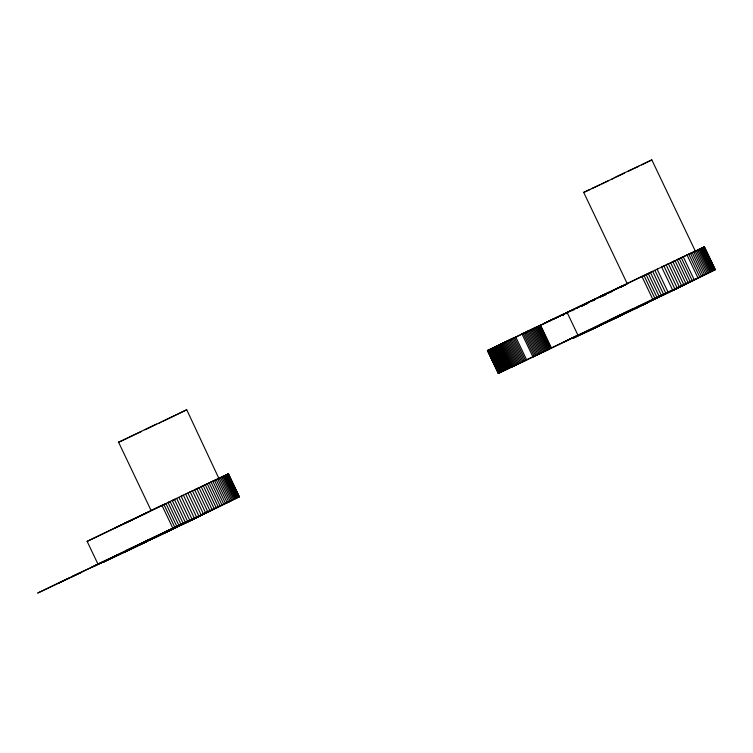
<?xml version="1.0" encoding="UTF-8"?>
<svg xmlns="http://www.w3.org/2000/svg" width="753" height="753" viewBox="0 0 753 753"><rect width="100%" height="100%" fill="white"/><g stroke="black" fill="none" stroke-linecap="round" stroke-linejoin="round"><path stroke-width="1.13" d="M107.331 559.846L110.202 558.472L94.351 565.992L96.29 565.032M135.531 546.593L136.679 545.765M533.463 356.687L498.307 373.384L487.445 350.569L499.681 344.62L525.707 332.186L536.588 354.992L532.86 356.762L521.989 333.956M549.822 320.863L551.271 320.129L543.713 323.649L580.13 306.33M498.307 373.384L540.221 353.261L529.34 330.454L522.507 333.767M218.878 478.428L186.725 409.754L177.68 414.169M641.547 164.926L651.834 159.909L695.348 251.135M219.292 478.211L218.69 478.456M209.014 511.391L239.275 496.679L228.451 473.825L225.429 475.341M626.957 283.749L652.663 271.344L663.487 294.141M699.951 249.13A216.666 0.753 -25.5 0 0 704.384 246.833L677.013 259.747M644.69 304.061L697.09 278.666A216.666 0.753 -25.5 0 0 715.265 269.64L704.441 246.786M198.566 516.417L213.137 509.565A216.666 0.753 -25.5 0 0 239.275 496.679L168.71 530.168A195.648 0.687 -25.5 0 0 98.003 564.185L91.546 567.282M101.448 562.651L105.552 560.693M179.487 525.509L178.056 526.168L180.852 524.86M213.137 509.565L207.499 512.379M159.768 535.185L189.248 520.925M190.151 520.492L208.572 511.739L194.133 518.412M560.477 315.611L566.811 312.636M58.179 583.302L67.111 578.991M134.712 546.574L148.077 540.334L141.498 543.421M600.687 324.439L606.297 321.729M614.326 317.935L613.121 318.491L614.344 317.926M615.455 177.407L583.453 192.533L589.731 189.615M156.483 424.033L118.343 442.378L122.701 440.364M566.774 312.655L565.964 313.032M134.505 546.753L125.299 551.187L126.429 550.678M157.97 536.07L154.045 537.971L168.785 530.997M174.903 528.06L176.851 527.1L174.432 528.22M143.023 514.534L161.961 505.385L172.842 528.192L153.904 537.341M563.677 314.754L562.877 315.149L563.715 314.81M178.677 525.858L177.388 526.413M218.982 478.579L220.092 478.023L218.859 478.579M549.153 321.051L548.617 321.315L550.057 320.609M200.242 515.598L200.863 515.287L200.176 515.598M145.913 513.254L146.628 512.897L144.397 513.932M502.336 343.434L501.121 344.036L514.007 337.824M624.51 285.095L621.573 286.517L625.997 284.474M156.784 536.061L157.509 535.703L155.918 536.625L162.864 533.265M199.696 515.73L198.98 516.078L200.26 515.494M513.217 366.24L511.974 366.862L524.888 360.631M696.807 278.648L697.758 278.177L694.351 279.768M685.475 284.323L686.03 284.05L682.651 285.632M125.309 523.043L124.066 523.655L125.412 523.043M145.687 513.367L144.51 513.932M224.535 475.774L218.521 478.692M557.587 317.069L550.782 320.251M565.945 313.643L566.538 313.361M156.568 536.174L147.993 540.287M199.526 515.946L209.673 510.939M207.499 512.275L193.832 518.723M197.117 517.367L180.532 525.359M676.025 288.681L693.908 279.975M674.65 289.641C677.728 288.239 670.481 291.355 673.446 290.065M696.563 278.77L686.454 283.617M685.362 284.38L684.825 284.643M125.619 522.893L132.763 519.466M550.283 320.496L541.812 324.731M591.011 301.04L589.825 301.614L594.381 299.421M602.099 295.788L599.36 297.049L601.929 295.863M621.037 287.298L621.536 287.053L620.933 287.401M96.638 564.863L100.215 563.15M179.685 525.368L189.662 520.587M179.27 525.82L180.899 525.039M197.484 517.189L199.78 516.069L198.35 516.727M226.173 503.173L230.973 500.83L224.658 503.776M174.555 528.22L171.486 529.698M199.884 516.069L183.337 524.041M565.503 341.241L564.157 341.89L565.004 341.504M576.525 336.017L577.692 335.443L568.27 339.914M537.491 354.616L578.728 334.859A195.648 0.687 -25.5 0 1 644.7 303.13L715.35 269.583M612.98 318.594L607.633 321.089M664.711 294.037L663.252 294.752L669.765 291.675M680.232 286.573L666.876 293.312M637.706 166.761L638.855 166.215M176.437 414.771L162.723 421.341M144.152 514.111L142.929 514.694M165.359 503.804L151.174 510.675L118.579 442.237M142.486 514.911L141.526 515.372M526.62 331.819L546.96 322.086M554.067 318.679L551.337 319.987M555.356 318.077L556.203 317.672M540.908 325.174L535.901 327.574M552.589 319.507L562.66 314.688M564.195 313.907L565.334 313.361M564.11 313.973L562.067 314.933M619.352 287.448L613.686 290.169M619.757 287.251L622.618 285.858L619.625 287.251M624.821 284.945L626.91 283.937M573.635 309.935L574.605 309.464M571.8 310.82L572.704 310.387M581.749 306.113L582.276 305.859L581.805 306.198M605.468 294.922L606.024 294.649M103.914 561.512L68.881 578.144M165.105 532.757L181.181 524.794L161.104 534.216M163.674 533.303L165.519 532.418M154.064 538.179L169.905 530.46M566.435 340.789L567.31 340.365M565.635 341.213L663.233 294.912L637.076 307.601M575.066 336.713L576.214 336.167M566.633 340.817L532.578 357.167M612.81 318.67L608.198 320.882M649.161 301.341L650.639 300.654L644.154 303.779M665.859 293.491L664.504 294.442M637.396 307.488L634.854 308.721L635.909 308.241M646.027 303.412L645.387 303.723M664.099 294.639L665.068 293.868M646.422 303.224L648.446 302.245L637.104 307.102L638.168 306.622M663.722 294.818L661.972 295.684L662.988 295.214M684.505 284.794L669.031 291.976M627.833 171.496L637.424 166.902M169.971 501.592L157.838 507.362A195.648 0.687 -25.5 0 0 87.132 541.379L98.003 564.185M87.132 541.379L125.064 523.241M139.954 516.125L141.018 515.617M174.95 499.211L167.975 502.505L178.856 525.312M139.409 516.389L126.08 522.761M577.956 335.226L567.084 312.42L567.847 312.053A195.648 0.687 -25.5 0 1 633.819 280.323L657.953 268.821M556.505 317.512L560.825 315.545M557.389 317.107L558.942 316.364M559.535 316.034L603.049 295.383M524.672 332.892L537.586 326.661L529.736 330.332M534.818 328.092L521.707 334.37M558.086 316.862L570.369 310.998M581.805 306.01L585.693 304.156M587.735 303.243L588.413 302.913M576.629 308.495L577.683 307.986M586.427 303.864L587.076 303.553M583.377 305.323L583.961 305.05M602.419 296.381L603.059 296.07M104.714 561.107L106.822 560.091M96.921 564.722L109.016 559.046M109.439 558.858L117.148 555.112L101.288 562.632M105.298 560.693L117.779 554.867M196.477 517.415L194.462 518.384M122.268 552.721L103.152 562.359L133.686 547.836M158.431 535.844L158.911 535.618L148.934 540.372M181.36 524.813L182.339 524.342M118.87 554.735L129.808 549.502M155.589 537.19L171.825 529.453M162.187 534.046L164.37 532.992M174.272 528.361L190.556 520.521M169.585 530.63L176.691 527.232M193.907 518.911L191.714 519.965M138.411 545.586L146.477 541.689L139.343 545.04M152.755 538.564L133.676 547.93M535.552 355.689L548.457 349.467L540.616 353.138M572.939 337.739L574.172 337.146M668.24 292.343L666.518 293.171M639.024 306.706L641.104 305.718M643.947 304.41L641.848 305.417M666.076 293.388L666.621 293.435M610.636 320.458L623.54 314.227L608.471 321.343M645.217 303.854L587.086 331.612L601.355 324.731M665.868 293.792L664.72 294.348M611.897 179.101L613.667 178.254M614.439 177.595L651.806 159.918M616.321 176.993L624.359 173.152M159.25 422.998L161.001 422.169M194.255 517.951L183.374 495.145L174.414 499.427L172.23 500.472L183.111 523.279M685.879 283.467L674.999 260.66L668.4 263.795L661.633 267.023L672.514 289.83M134.815 518.44L115.153 527.9L120.64 525.359M136.519 517.763L149.969 511.381M181.962 495.86L192.42 490.834L203.291 513.64M609.535 292.145L604.603 294.489M663.318 266.261L657.096 269.188L667.977 291.995M134.533 518.619L141.188 515.41M189.116 492.453L199.008 487.699L209.889 510.506M593.524 299.807L594.606 299.289L593.345 299.986M591.359 300.908L595.981 298.715M596.753 298.292L597.317 298.075M600.15 296.654L619.211 287.448M609.93 291.863L599.83 296.72L603.671 294.931M611.323 291.298L613.102 290.442M520.455 334.963L510.534 339.688M521.17 334.567L521.876 334.219M560.486 315.686L563.028 314.49M577.353 307.629L589.646 301.774M595.416 298.922L585.25 303.798L592.922 300.193M599.539 297.04L608.038 292.936L599.492 296.964M594.023 300.231L594.748 299.892M592.602 300.918L593.308 300.579M608.678 293.199L608.857 293.115M609.864 292.616L612.02 291.58M143.644 542.264L137.667 545.341M112.931 557.041L125.45 551.074M145.696 541.247L126.033 550.707L131.521 548.156M163.985 532.729L170.46 529.641M624.369 312.966L610.721 319.526L620.811 314.669M69.304 577.852L37.678 593.072L68.485 578.436M71.46 577.014L80.976 572.421L68.184 578.662M123.464 552.128L141.027 543.61M145.414 541.426L148.915 539.713L148.388 540.005M168.907 530.479L179.393 525.82M212.252 509.8L221.768 505.216L212.054 509.8M569.757 339.255L565.814 341.128M606.862 321.522L602.231 323.715M643.081 304.287L640.078 305.718M685.268 284.182L673.587 290.121M126.702 550.547L152.068 538.216M190.453 520.304L192.796 519.184M622.194 314.105L633.499 308.664L624.952 312.693M670.095 291.458L672.081 290.827M72.636 576.261L95.678 565.334M132.321 548.391L123.699 552.551L133.093 548.118M135.879 546.198L129.347 549.304M136.397 545.972L150.261 539.76M165.34 532.183L167.119 531.336M188.071 521.443L193.728 518.648M206.887 512.407L209.871 510.939M571.367 338.492L572.685 337.862M126.476 550.895L160.229 534.799M181.52 524.822L197.568 517.038M197.964 516.756L207.414 512.275M669.53 292.042L663.289 295.063M134.081 547.553L137.253 546.141M188.184 521.65L183.083 523.806M189.775 520.794L194.754 518.422M606.41 322.472L573.4 338.144L599.134 326.002M605.365 323.037L610.363 320.646M609.949 320.787L637.226 307.695L636.765 307.902M600.188 184.664L591.952 188.57M601.76 183.92L608.405 180.767M141.583 431.422L128.057 437.841M145.028 429.784L186.697 409.764M672.081 262.091L679.215 258.656L690.096 281.462M666.876 264.567L668.636 263.729M555.159 318.237L550.01 320.674M610.015 291.948L623.051 285.848M624.265 285.274L625.621 284.634L624.952 284.945M555.573 318.048L558.35 316.702M605.261 294.329L613.111 290.573M137.507 517.198L138.091 516.925M194.378 489.939L228.451 473.825M504.717 342.455L489.337 349.712M506.985 341.373L509.339 340.252M516.172 336.949L508.36 340.657M603.614 295.675L604.226 295.383M132.961 519.466L125.723 522.893M201.032 486.786L218.295 478.644M600.367 297.219L601.035 296.898M602.353 296.268L602.993 295.967M139.776 516.116L144.03 514.111M586.493 303.977L587.152 303.666M673.897 289.651L671.949 290.573M680.74 286.338L682.369 285.566M645.368 303.139L648.427 301.689M527.044 359.755L513.819 366.014M644.982 303.873L636.219 308.09M671.347 291.176L670.066 291.788M138.656 544.777L143.832 542.273M144.312 542.179L146.891 540.955M148.275 540.193L160.85 534.188M208.092 511.786L205.371 513.122M143.522 542.574L151.72 538.423M155.72 536.644L172.136 528.851M187.478 521.716L184.636 523.071M67.299 578.991L58.197 583.293M150.449 539.28L160.455 534.498M166.451 531.543L171.59 529.105M172.013 528.888L178.969 525.585M193.455 518.996L198.444 516.407L188.109 521.283M207.668 512.153L200.863 515.212M137.055 546.132L137.639 545.859M157.01 536.155L181.257 524.672M135.596 546.546L156.718 536.531M184.108 523.589L182 524.587M190.791 520.267L191.817 519.777M149.32 540.212L154.214 537.887M680.1 258.279L695.198 251.182M624.642 285.095L623.277 285.735M506.214 341.674L502.938 343.208M506.722 341.429L507.795 340.921M605.403 294.818L605.967 294.555M583.443 305.426L584.027 305.144M674.095 289.754L675.62 288.841M639.636 305.925L638.488 306.471M674.114 289.547L672.542 290.611M152.238 538.179L156.483 536.174M173.698 528.107L178.555 525.942M176.418 526.818L185.454 522.516M160.944 534.272L157.066 536.098M195.243 518.196L196.985 517.367M189.389 520.925L180.118 525.208M173.228 528.794L174.056 528.399M126.843 438.415L123.624 439.931M602.071 323.79L600.687 324.439M198.801 516.247L205.833 512.906M136.942 545.539L136.001 545.981M197.371 517.189L198.048 516.869M622.835 285.942L622.138 286.272M566.002 313.737L566.595 313.464M123.652 552.147L147.541 540.946M206.981 512.369L208.477 511.673M135.738 546.104L134.731 546.565M207.884 512.059L208.525 511.758M488.932 349.9L487.426 350.578M704.29 246.852L715.265 269.64M704.017 246.965L714.889 269.772M703.631 247.144L714.503 269.951M703.123 247.379L714.004 270.176M702.502 247.662L713.383 270.468M701.768 248.001L712.649 270.807M700.93 248.396L711.801 271.202M699.97 248.838L710.851 271.645M698.916 249.337L709.787 272.144M697.749 249.883L708.629 272.69M696.487 250.476L707.359 273.283M695.123 251.126L706.003 273.923M693.673 251.803L704.544 274.61M692.129 252.537L703.01 275.344M690.501 253.309L701.382 276.106M688.788 254.109L699.669 276.916M687.009 254.956L697.89 277.763M683.235 256.745L694.106 279.551M681.249 257.686L692.129 280.493M677.126 259.644L688.007 282.45M672.834 261.696L683.705 284.493M670.631 262.741L681.512 285.547M668.4 263.795L679.281 286.601M666.16 264.868L677.041 287.674M663.901 265.941L674.773 288.747M654.846 270.261L665.727 293.068M650.404 272.388L661.275 295.195M648.22 273.433L659.091 296.24M646.074 274.459L656.945 297.266M643.966 275.466L654.846 298.273M641.904 276.455L652.785 299.261M583.688 192.392L627.202 283.617M540.541 325.136L551.422 347.942M540.183 325.315L551.064 348.121M539.214 325.767L550.095 348.573M538.216 326.237L549.097 349.044M537.2 326.727L548.071 349.533M536.145 327.226L547.017 350.032M535.063 327.734L545.944 350.54M533.962 328.261L544.843 351.067M532.832 328.797L543.713 351.604M531.684 329.343L542.565 352.15M530.526 329.899L541.398 352.696M528.145 331.028L539.016 353.835M526.931 331.602L537.811 354.409M524.474 332.77L535.355 355.576M523.231 333.363L534.112 356.169M515.73 336.939L526.601 359.746M514.487 337.532L525.359 360.339M513.254 338.125L524.126 360.932M512.021 338.709L522.902 361.515M510.807 339.292L521.688 362.099M509.612 339.867L520.483 362.673M508.426 340.431L519.297 363.238M507.249 340.996L518.13 363.803M506.101 341.542L516.982 364.348M504.971 342.088L515.852 364.894M503.861 342.615L514.741 365.421M502.778 343.142L513.659 365.949M501.724 343.65L512.595 366.447M500.689 344.14L511.569 366.946M499.681 344.62L510.562 367.426M498.712 345.09L509.593 367.897M497.771 345.542L508.651 368.349M496.867 345.975L507.738 368.782M495.992 346.399L506.873 369.205M495.154 346.804L506.035 369.61M494.354 347.189L505.235 369.996M493.591 347.557L504.472 370.363M492.867 347.905L503.748 370.711M492.189 348.234L503.07 371.041M491.549 348.545L502.43 371.351M490.956 348.827L501.837 371.634M490.401 349.1L501.282 371.907M489.892 349.345L500.773 372.151M489.431 349.571L500.312 372.377M489.017 349.778L499.898 372.584M488.65 349.957L499.531 372.763M488.33 350.117L499.201 372.923M488.057 350.249L498.928 373.055M487.831 350.361L498.665 373.234M487.652 350.456L498.495 373.309M487.52 350.522L498.373 373.356M239.172 496.698L228.3 473.891L239.078 496.782M228.027 474.004L238.908 496.811M227.877 474.136L230.343 479.322M227.641 474.183L238.513 496.989M227.133 474.418L238.014 497.215M226.512 474.701L237.393 497.507M225.778 475.039L236.658 497.846M224.94 475.435L235.811 498.241M223.98 475.877L234.861 498.684M222.926 476.376L233.806 499.183M221.758 476.922L232.639 499.728M220.497 477.515L231.378 500.321M219.132 478.164L230.013 500.961M217.683 478.842L228.564 501.649M216.139 479.576L227.02 502.383M214.511 480.348L225.392 503.145M212.807 481.148L223.679 503.955M211.019 481.995L221.9 504.802M209.165 482.88L220.045 505.687M207.244 483.784L218.125 506.59M205.258 484.725L216.139 507.531M203.225 485.694L214.106 508.501M201.136 486.683L212.017 509.489M196.844 488.735L207.724 511.532M194.641 489.779L205.522 512.586M190.17 491.907L201.051 514.713M187.911 492.98L198.792 515.786M185.643 494.062L196.524 516.869M181.115 496.227L191.987 519.033M178.856 497.3L189.737 520.107M176.626 498.373L187.506 521.18M174.414 499.427L185.294 522.234M170.084 501.498L180.965 524.304M165.924 503.493L176.795 526.3M163.909 504.454L174.79 527.26M697.937 250.128A216.666 0.753 -25.5 0 1 695.546 251.304M676.9 288.248L674.97 289.039L676.862 288.258M603.464 295.12L602.259 295.713L603.464 295.12M626.345 284.239L626.882 284.003L626.421 284.201M599.106 297.247L597.854 297.821L599.115 297.162"/></g></svg>
